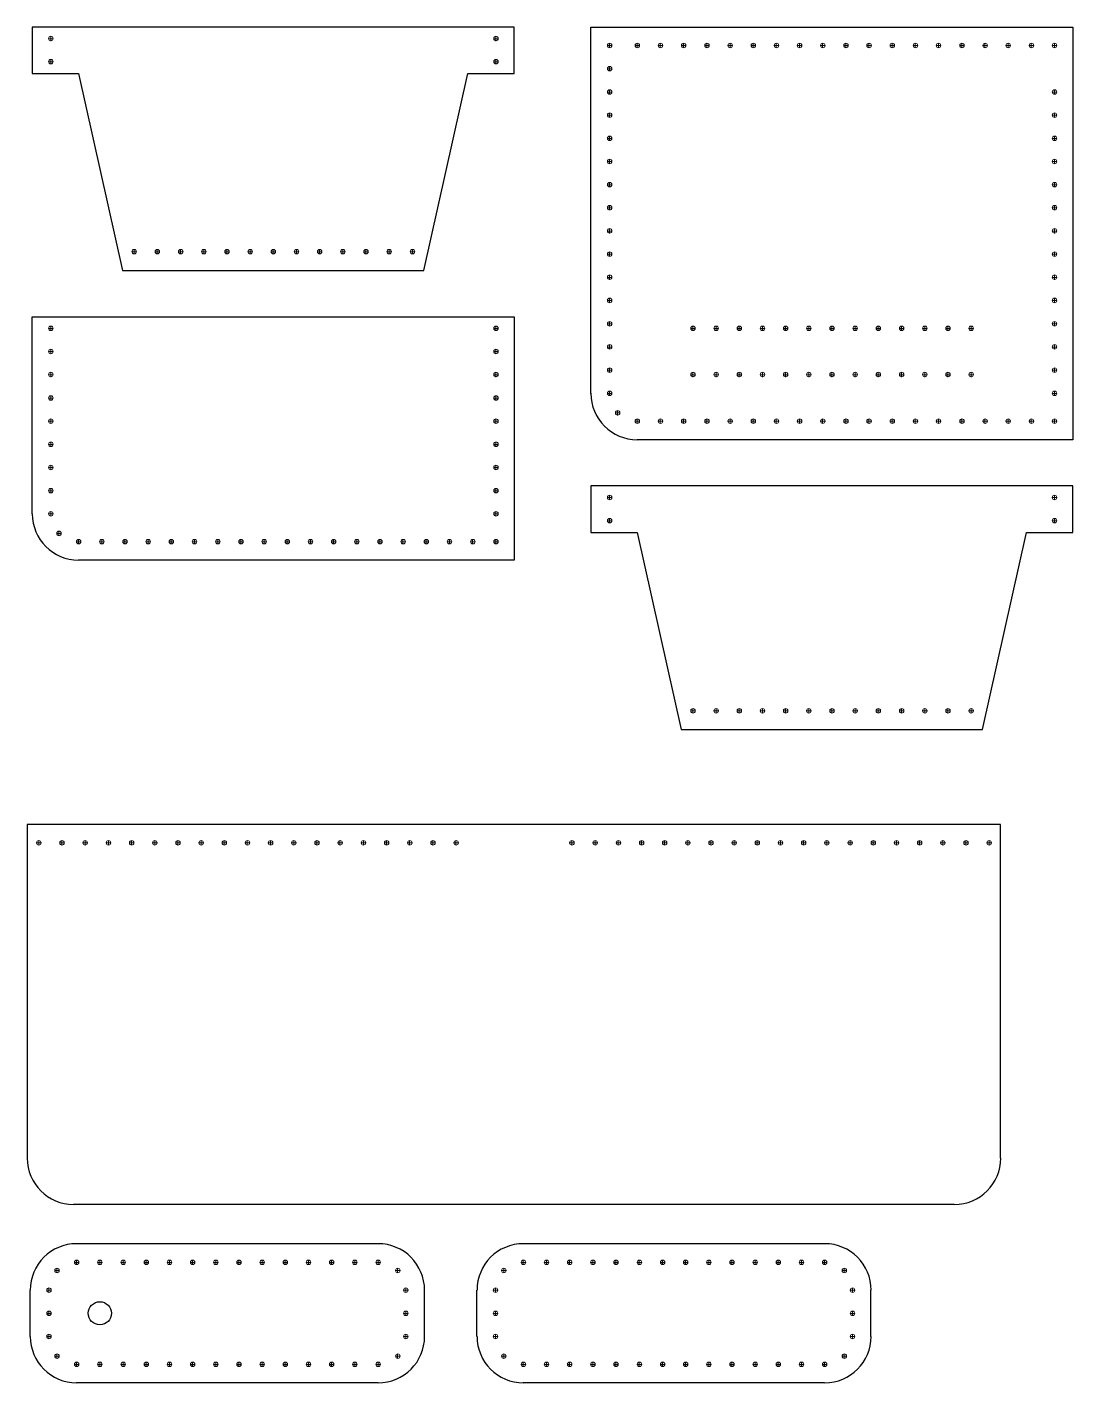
# Model space of a CAD drawing. Header units: millimetres. Extents: x 809 to 1055, y -218 to 437.
# Drawn here: x 823.7 to 1049.2, y -218.4 to 74.1 of the extents above; entities that cross this region are included whole.
import ezdxf

# ---------------------------------------------------------------- set-up
doc = ezdxf.new("R2010")
doc.units = ezdxf.units.MM
doc.layers.add('PDF _Двери', color=1, linetype='Continuous')

msp = doc.modelspace()

# ---------------------------------------------------------------- linework, layer by layer
msp.add_circle((839.35, -203.37), 2.5)
at = {"layer": 'PDF _Двери', "color": 7, "lineweight": 30}
for points in [[(844.24, 21.57), (909.27, 21.57), (918.76, 64.08), (928.75, 64.08), (928.75, 74.07), (824.77, 74.07), (824.77, 64.08), (834.76, 64.08)], [(964.78, -77.41), (1029.77, -77.41), (1039.25, -34.95), (1049.24, -34.95), (1049.24, -24.91), (945.26, -24.91), (945.26, -34.95), (955.25, -34.95)]]:
    msp.add_lwpolyline(points, close=True, dxfattribs=at)
for points in [[(945.26, -4.93), (945.26, 74.07), (1049.24, 74.07), (1049.24, -14.92), (955.25, -14.92)], [(824.77, -30.93), (824.77, 11.58), (928.75, 11.58), (928.75, -40.92), (834.76, -40.92)], [(1033.66, -169.9), (1033.66, -97.93), (823.66, -97.93), (823.66, -169.9)], [(1023.66, -179.89), (833.65, -179.89)], [(899.36, -188.4), (834.33, -188.4)], [(995.68, -188.4), (930.69, -188.4)], [(824.34, -208.39), (824.34, -198.4)], [(909.35, -208.39), (909.35, -198.4)], [(920.7, -208.39), (920.7, -198.4)], [(1005.67, -208.39), (1005.67, -198.4)], [(899.36, -218.38), (834.33, -218.38)], [(995.68, -218.38), (930.69, -218.38)]]:
    msp.add_lwpolyline(points, dxfattribs=at)
at = {"layer": 'PDF _Двери', "lineweight": 20}
for points in [[(829.25, 71.57), (828.24, 71.57)], [(828.75, 71.07), (828.75, 72.08)], [(925.23, 71.57), (924.26, 71.57)], [(924.77, 71.07), (924.77, 72.08)], [(949.28, 69.58), (949.28, 70.6)], [(955.25, 70.6), (955.25, 69.58)], [(960.25, 70.6), (960.25, 69.58)], [(965.24, 70.6), (965.24, 69.58)], [(970.28, 70.6), (970.28, 69.58)], [(975.28, 70.6), (975.28, 69.58)], [(980.27, 70.6), (980.27, 69.58)], [(985.27, 70.6), (985.27, 69.58)], [(990.27, 70.6), (990.27, 69.58)], [(995.26, 70.6), (995.26, 69.58)], [(1000.26, 70.6), (1000.26, 69.58)], [(1005.25, 70.6), (1005.25, 69.58)], [(1010.25, 70.6), (1010.25, 69.58)], [(1015.25, 70.6), (1015.25, 69.58)], [(1020.24, 70.6), (1020.24, 69.58)], [(1025.28, 70.6), (1025.28, 69.58)], [(1030.28, 70.6), (1030.28, 69.58)], [(1035.27, 70.6), (1035.27, 69.58)], [(1040.27, 70.6), (1040.27, 69.58)], [(1045.26, 70.6), (1045.26, 69.58)], [(949.75, 70.09), (948.77, 70.09)], [(954.74, 70.09), (955.76, 70.09)], [(959.78, 70.09), (960.76, 70.09)], [(964.78, 70.09), (965.75, 70.09)], [(969.77, 70.09), (970.75, 70.09)], [(974.77, 70.09), (975.74, 70.09)], [(979.77, 70.09), (980.78, 70.09)], [(984.76, 70.09), (985.78, 70.09)], [(989.76, 70.09), (990.77, 70.09)], [(994.75, 70.09), (995.77, 70.09)], [(999.75, 70.09), (1000.77, 70.09)], [(1004.75, 70.09), (1005.76, 70.09)], [(1009.74, 70.09), (1010.76, 70.09)], [(1014.78, 70.09), (1015.75, 70.09)], [(1019.78, 70.09), (1020.75, 70.09)], [(1024.77, 70.09), (1025.74, 70.09)], [(1029.77, 70.09), (1030.74, 70.09)], [(1034.76, 70.09), (1035.78, 70.09)], [(1039.76, 70.09), (1040.77, 70.09)], [(1044.75, 70.09), (1045.77, 70.09)], [(829.25, 66.58), (828.24, 66.58)], [(828.75, 66.07), (828.75, 67.09)], [(925.23, 66.58), (924.26, 66.58)], [(924.77, 66.07), (924.77, 67.09)], [(949.75, 65.1), (948.77, 65.1)], [(949.28, 64.59), (949.28, 65.56)], [(949.75, 60.06), (948.77, 60.06)], [(949.28, 59.59), (949.28, 60.57)], [(1045.77, 60.06), (1044.75, 60.06)], [(1045.26, 59.59), (1045.26, 60.57)], [(949.28, 54.6), (949.28, 55.57)], [(1045.26, 54.6), (1045.26, 55.57)], [(949.75, 55.06), (948.77, 55.06)], [(1045.77, 55.06), (1044.75, 55.06)], [(949.75, 50.07), (948.77, 50.07)], [(949.28, 49.56), (949.28, 50.57)], [(1045.77, 50.07), (1044.75, 50.07)], [(1045.26, 49.56), (1045.26, 50.57)], [(949.75, 45.07), (948.77, 45.07)], [(949.28, 44.56), (949.28, 45.58)], [(1045.77, 45.07), (1044.75, 45.07)], [(1045.26, 44.56), (1045.26, 45.58)], [(949.75, 40.07), (948.77, 40.07)], [(949.28, 39.57), (949.28, 40.58)], [(1045.77, 40.07), (1044.75, 40.07)], [(1045.26, 39.57), (1045.26, 40.58)], [(949.28, 34.57), (949.28, 35.59)], [(1045.26, 34.57), (1045.26, 35.59)], [(949.75, 35.08), (948.77, 35.08)], [(1045.77, 35.08), (1044.75, 35.08)], [(949.75, 30.08), (948.77, 30.08)], [(949.28, 29.58), (949.28, 30.59)], [(1045.77, 30.08), (1044.75, 30.08)], [(1045.26, 29.58), (1045.26, 30.59)], [(847.25, 25.6), (846.27, 25.6)], [(846.74, 26.06), (846.74, 25.09)], [(852.24, 25.6), (851.27, 25.6)], [(851.74, 26.06), (851.74, 25.09)], [(857.24, 25.6), (856.27, 25.6)], [(856.77, 26.06), (856.77, 25.09)], [(862.24, 25.6), (861.26, 25.6)], [(861.77, 26.06), (861.77, 25.09)], [(867.27, 25.6), (866.26, 25.6)], [(866.77, 26.06), (866.77, 25.09)], [(872.27, 25.6), (871.25, 25.6)], [(871.76, 26.06), (871.76, 25.09)], [(876.25, 25.6), (877.27, 25.6)], [(876.76, 26.06), (876.76, 25.09)], [(881.25, 25.6), (882.26, 25.6)], [(881.75, 26.06), (881.75, 25.09)], [(886.24, 25.6), (887.26, 25.6)], [(886.75, 26.06), (886.75, 25.09)], [(891.24, 25.6), (892.25, 25.6)], [(891.75, 26.06), (891.75, 25.09)], [(896.28, 25.6), (897.25, 25.6)], [(896.74, 26.06), (896.74, 25.09)], [(901.27, 25.6), (902.25, 25.6)], [(901.74, 26.06), (901.74, 25.09)], [(906.27, 25.6), (907.24, 25.6)], [(906.78, 26.06), (906.78, 25.09)], [(949.75, 25.09), (948.77, 25.09)], [(949.28, 24.58), (949.28, 25.6)], [(1045.77, 25.09), (1044.75, 25.09)], [(1045.26, 24.58), (1045.26, 25.6)], [(949.28, 19.58), (949.28, 20.56)], [(1045.26, 19.58), (1045.26, 20.56)], [(949.75, 20.09), (948.77, 20.09)], [(1045.77, 20.09), (1044.75, 20.09)], [(949.75, 15.1), (948.77, 15.1)], [(949.28, 14.59), (949.28, 15.56)], [(1045.77, 15.1), (1044.75, 15.1)], [(1045.26, 14.59), (1045.26, 15.56)], [(829.25, 9.08), (828.24, 9.08)], [(828.75, 8.58), (828.75, 9.59)], [(925.23, 9.08), (924.26, 9.08)], [(924.77, 8.58), (924.77, 9.59)], [(949.75, 10.06), (948.77, 10.06)], [(949.28, 9.59), (949.28, 10.57)], [(967.78, 9.08), (966.77, 9.08)], [(967.28, 9.59), (967.28, 8.58)], [(972.78, 9.08), (971.76, 9.08)], [(972.27, 9.59), (972.27, 8.58)], [(977.78, 9.08), (976.76, 9.08)], [(977.27, 9.59), (977.27, 8.58)], [(982.77, 9.08), (981.76, 9.08)], [(982.26, 9.59), (982.26, 8.58)], [(987.77, 9.08), (986.75, 9.08)], [(987.26, 9.59), (987.26, 8.58)], [(992.76, 9.08), (991.75, 9.08)], [(992.26, 9.59), (992.26, 8.58)], [(996.74, 9.08), (997.76, 9.08)], [(997.25, 9.59), (997.25, 8.58)], [(1001.78, 9.08), (1002.76, 9.08)], [(1002.25, 9.59), (1002.25, 8.58)], [(1006.78, 9.08), (1007.75, 9.08)], [(1007.24, 9.59), (1007.24, 8.58)], [(1011.77, 9.08), (1012.75, 9.08)], [(1012.28, 9.59), (1012.28, 8.58)], [(1016.77, 9.08), (1017.74, 9.08)], [(1017.28, 9.59), (1017.28, 8.58)], [(1021.77, 9.08), (1022.78, 9.08)], [(1022.27, 9.59), (1022.27, 8.58)], [(1026.76, 9.08), (1027.78, 9.08)], [(1027.27, 9.59), (1027.27, 8.58)], [(1045.77, 10.06), (1044.75, 10.06)], [(1045.26, 9.59), (1045.26, 10.57)], [(829.25, 4.09), (828.24, 4.09)], [(828.75, 3.58), (828.75, 4.6)], [(925.23, 4.09), (924.26, 4.09)], [(924.77, 3.58), (924.77, 4.6)], [(949.75, 5.06), (948.77, 5.06)], [(949.28, 4.6), (949.28, 5.57)], [(1045.77, 5.06), (1044.75, 5.06)], [(1045.26, 4.6), (1045.26, 5.57)], [(949.75, 0.07), (948.77, 0.07)], [(949.28, -0.44), (949.28, 0.57)], [(1045.77, 0.07), (1044.75, 0.07)], [(1045.26, -0.44), (1045.26, 0.57)], [(829.25, -0.91), (828.24, -0.91)], [(828.75, -1.42), (828.75, -0.44)], [(925.23, -0.91), (924.26, -0.91)], [(924.77, -1.42), (924.77, -0.44)], [(967.78, -0.91), (966.77, -0.91)], [(967.28, -0.44), (967.28, -1.42)], [(972.78, -0.91), (971.76, -0.91)], [(972.27, -0.44), (972.27, -1.42)], [(977.78, -0.91), (976.76, -0.91)], [(977.27, -0.44), (977.27, -1.42)], [(982.77, -0.91), (981.76, -0.91)], [(982.26, -0.44), (982.26, -1.42)], [(987.77, -0.91), (986.75, -0.91)], [(987.26, -0.44), (987.26, -1.42)], [(992.76, -0.91), (991.75, -0.91)], [(992.26, -0.44), (992.26, -1.42)], [(996.74, -0.91), (997.76, -0.91)], [(997.25, -0.44), (997.25, -1.42)], [(1001.78, -0.91), (1002.76, -0.91)], [(1002.25, -0.44), (1002.25, -1.42)], [(1006.78, -0.91), (1007.75, -0.91)], [(1007.24, -0.44), (1007.24, -1.42)], [(1011.77, -0.91), (1012.75, -0.91)], [(1012.28, -0.44), (1012.28, -1.42)], [(1016.77, -0.91), (1017.74, -0.91)], [(1017.28, -0.44), (1017.28, -1.42)], [(1021.77, -0.91), (1022.78, -0.91)], [(1022.27, -0.44), (1022.27, -1.42)], [(1026.76, -0.91), (1027.78, -0.91)], [(1027.27, -0.44), (1027.27, -1.42)], [(828.75, -6.41), (828.75, -5.44)], [(924.77, -6.41), (924.77, -5.44)], [(949.75, -4.93), (948.77, -4.93)], [(949.28, -4.42), (949.28, -5.44)], [(1045.77, -4.93), (1044.75, -4.93)], [(1045.26, -5.44), (1045.26, -4.42)], [(829.25, -5.95), (828.24, -5.95)], [(925.23, -5.95), (924.26, -5.95)], [(951.02, -8.66), (951.02, -9.67)], [(829.25, -10.94), (828.24, -10.94)], [(828.75, -11.41), (828.75, -10.43)], [(925.23, -10.94), (924.26, -10.94)], [(924.77, -11.41), (924.77, -10.43)], [(951.53, -9.16), (950.51, -9.16)], [(955.76, -10.94), (954.74, -10.94)], [(955.25, -10.43), (955.25, -11.41)], [(959.78, -10.94), (960.76, -10.94)], [(960.25, -10.43), (960.25, -11.41)], [(964.78, -10.94), (965.75, -10.94)], [(965.24, -10.43), (965.24, -11.41)], [(969.77, -10.94), (970.75, -10.94)], [(970.28, -10.43), (970.28, -11.41)], [(974.77, -10.94), (975.74, -10.94)], [(975.28, -10.43), (975.28, -11.41)], [(979.77, -10.94), (980.78, -10.94)], [(980.27, -10.43), (980.27, -11.41)], [(984.76, -10.94), (985.78, -10.94)], [(985.27, -10.43), (985.27, -11.41)], [(989.76, -10.94), (990.77, -10.94)], [(990.27, -10.43), (990.27, -11.41)], [(994.75, -10.94), (995.77, -10.94)], [(995.26, -10.43), (995.26, -11.41)], [(999.75, -10.94), (1000.77, -10.94)], [(1000.26, -10.43), (1000.26, -11.41)], [(1004.75, -10.94), (1005.76, -10.94)], [(1005.25, -10.43), (1005.25, -11.41)], [(1009.74, -10.94), (1010.76, -10.94)], [(1010.25, -10.43), (1010.25, -11.41)], [(1014.78, -10.94), (1015.75, -10.94)], [(1015.25, -10.43), (1015.25, -11.41)], [(1019.78, -10.94), (1020.75, -10.94)], [(1020.24, -10.43), (1020.24, -11.41)], [(1024.77, -10.94), (1025.74, -10.94)], [(1025.28, -10.43), (1025.28, -11.41)], [(1029.77, -10.94), (1030.74, -10.94)], [(1030.28, -10.43), (1030.28, -11.41)], [(1034.76, -10.94), (1035.78, -10.94)], [(1035.27, -10.43), (1035.27, -11.41)], [(1039.76, -10.94), (1040.77, -10.94)], [(1040.27, -10.43), (1040.27, -11.41)], [(1044.75, -10.94), (1045.77, -10.94)], [(1045.26, -10.43), (1045.26, -11.41)], [(829.25, -15.94), (828.24, -15.94)], [(828.75, -16.45), (828.75, -15.43)], [(925.23, -15.94), (924.26, -15.94)], [(924.77, -16.45), (924.77, -15.43)], [(828.75, -21.44), (828.75, -20.43)], [(924.77, -21.44), (924.77, -20.43)], [(829.25, -20.93), (828.24, -20.93)], [(925.23, -20.93), (924.26, -20.93)], [(829.25, -25.93), (828.24, -25.93)], [(828.75, -26.44), (828.75, -25.42)], [(925.23, -25.93), (924.26, -25.93)], [(924.77, -26.44), (924.77, -25.42)], [(949.75, -27.41), (948.77, -27.41)], [(949.28, -27.92), (949.28, -26.95)], [(1045.77, -27.41), (1044.75, -27.41)], [(1045.26, -27.92), (1045.26, -26.95)], [(829.25, -30.93), (828.24, -30.93)], [(828.75, -30.42), (828.75, -31.43)], [(925.23, -30.93), (924.26, -30.93)], [(924.77, -31.43), (924.77, -30.42)], [(949.28, -32.92), (949.28, -31.94)], [(1045.26, -32.92), (1045.26, -31.94)], [(830.52, -34.65), (830.52, -35.67)], [(949.75, -32.41), (948.77, -32.41)], [(1045.77, -32.41), (1044.75, -32.41)], [(831.03, -35.16), (830.02, -35.16)], [(835.27, -36.94), (834.25, -36.94)], [(834.76, -36.43), (834.76, -37.45)], [(839.25, -36.94), (840.26, -36.94)], [(839.75, -36.43), (839.75, -37.45)], [(844.24, -36.94), (845.26, -36.94)], [(844.75, -36.43), (844.75, -37.45)], [(849.24, -36.94), (850.25, -36.94)], [(849.75, -36.43), (849.75, -37.45)], [(854.28, -36.94), (855.25, -36.94)], [(854.74, -36.43), (854.74, -37.45)], [(859.27, -36.94), (860.25, -36.94)], [(859.74, -36.43), (859.74, -37.45)], [(864.27, -36.94), (865.24, -36.94)], [(864.78, -36.43), (864.78, -37.45)], [(869.26, -36.94), (870.24, -36.94)], [(869.77, -36.43), (869.77, -37.45)], [(874.26, -36.94), (875.28, -36.94)], [(874.77, -36.43), (874.77, -37.45)], [(879.26, -36.94), (880.27, -36.94)], [(879.76, -36.43), (879.76, -37.45)], [(884.25, -36.94), (885.27, -36.94)], [(884.76, -36.43), (884.76, -37.45)], [(889.25, -36.94), (890.26, -36.94)], [(889.76, -36.43), (889.76, -37.45)], [(894.24, -36.94), (895.26, -36.94)], [(894.75, -36.43), (894.75, -37.45)], [(899.24, -36.94), (900.26, -36.94)], [(899.75, -36.43), (899.75, -37.45)], [(904.24, -36.94), (905.25, -36.94)], [(904.74, -36.43), (904.74, -37.45)], [(909.27, -36.94), (910.25, -36.94)], [(909.74, -36.43), (909.74, -37.45)], [(914.27, -36.94), (915.24, -36.94)], [(914.74, -36.43), (914.74, -37.45)], [(919.27, -36.94), (920.24, -36.94)], [(919.77, -36.43), (919.77, -37.45)], [(924.26, -36.94), (925.23, -36.94)], [(924.77, -36.43), (924.77, -37.45)], [(967.28, -72.92), (967.28, -73.94)], [(972.27, -72.92), (972.27, -73.94)], [(977.27, -72.92), (977.27, -73.94)], [(982.26, -72.92), (982.26, -73.94)], [(987.26, -72.92), (987.26, -73.94)], [(992.26, -72.92), (992.26, -73.94)], [(997.25, -72.92), (997.25, -73.94)], [(1002.25, -72.92), (1002.25, -73.94)], [(1007.24, -72.92), (1007.24, -73.94)], [(1012.28, -72.92), (1012.28, -73.94)], [(1017.28, -72.92), (1017.28, -73.94)], [(1022.27, -72.92), (1022.27, -73.94)], [(1027.27, -72.92), (1027.27, -73.94)], [(967.78, -73.43), (966.77, -73.43)], [(972.78, -73.43), (971.76, -73.43)], [(977.78, -73.43), (976.76, -73.43)], [(982.77, -73.43), (981.76, -73.43)], [(987.77, -73.43), (986.75, -73.43)], [(992.76, -73.43), (991.75, -73.43)], [(996.74, -73.43), (997.76, -73.43)], [(1001.78, -73.43), (1002.76, -73.43)], [(1006.78, -73.43), (1007.75, -73.43)], [(1011.77, -73.43), (1012.75, -73.43)], [(1016.77, -73.43), (1017.74, -73.43)], [(1021.77, -73.43), (1022.78, -73.43)], [(1026.76, -73.43), (1027.78, -73.43)], [(825.65, -101.91), (826.67, -101.91)], [(826.16, -101.4), (826.16, -102.42)], [(830.69, -101.91), (831.66, -101.91)], [(831.15, -101.4), (831.15, -102.42)], [(835.68, -101.91), (836.66, -101.91)], [(836.15, -101.4), (836.15, -102.42)], [(840.68, -101.91), (841.65, -101.91)], [(841.19, -101.4), (841.19, -102.42)], [(845.68, -101.91), (846.65, -101.91)], [(846.18, -101.4), (846.18, -102.42)], [(850.67, -101.91), (851.69, -101.91)], [(851.18, -101.4), (851.18, -102.42)], [(855.67, -101.91), (856.68, -101.91)], [(856.18, -101.4), (856.18, -102.42)], [(860.66, -101.91), (861.68, -101.91)], [(861.17, -101.4), (861.17, -102.42)], [(865.66, -101.91), (866.68, -101.91)], [(866.17, -101.4), (866.17, -102.42)], [(870.66, -101.91), (871.67, -101.91)], [(871.16, -101.4), (871.16, -102.42)], [(875.65, -101.91), (876.67, -101.91)], [(876.16, -101.4), (876.16, -102.42)], [(880.69, -101.91), (881.66, -101.91)], [(881.16, -101.4), (881.16, -102.42)], [(885.69, -101.91), (886.66, -101.91)], [(886.15, -101.4), (886.15, -102.42)], [(890.68, -101.91), (891.66, -101.91)], [(891.15, -101.4), (891.15, -102.42)], [(895.68, -101.91), (896.65, -101.91)], [(896.19, -101.4), (896.19, -102.42)], [(900.67, -101.91), (901.65, -101.91)], [(901.18, -101.4), (901.18, -102.42)], [(905.67, -101.91), (906.69, -101.91)], [(906.18, -101.4), (906.18, -102.42)], [(910.66, -101.91), (911.68, -101.91)], [(911.17, -101.4), (911.17, -102.42)], [(915.66, -101.91), (916.68, -101.91)], [(916.17, -101.4), (916.17, -102.42)], [(941.66, -101.91), (940.68, -101.91)], [(941.15, -101.4), (941.15, -102.42)], [(946.65, -101.91), (945.68, -101.91)], [(946.19, -101.4), (946.19, -102.42)], [(951.65, -101.91), (950.67, -101.91)], [(951.18, -101.4), (951.18, -102.42)], [(956.69, -101.91), (955.67, -101.91)], [(956.18, -101.4), (956.18, -102.42)], [(961.68, -101.91), (960.67, -101.91)], [(961.17, -101.4), (961.17, -102.42)], [(966.68, -101.91), (965.66, -101.91)], [(966.17, -101.4), (966.17, -102.42)], [(971.67, -101.91), (970.66, -101.91)], [(971.17, -101.4), (971.17, -102.42)], [(976.67, -101.91), (975.65, -101.91)], [(976.16, -101.4), (976.16, -102.42)], [(981.67, -101.91), (980.65, -101.91)], [(981.16, -101.4), (981.16, -102.42)], [(986.66, -101.91), (985.65, -101.91)], [(986.15, -101.4), (986.15, -102.42)], [(991.66, -101.91), (990.68, -101.91)], [(991.15, -101.4), (991.15, -102.42)], [(996.65, -101.91), (995.68, -101.91)], [(996.15, -101.4), (996.15, -102.42)], [(1001.65, -101.91), (1000.68, -101.91)], [(1001.18, -101.4), (1001.18, -102.42)], [(1006.64, -101.91), (1005.67, -101.91)], [(1006.18, -101.4), (1006.18, -102.42)], [(1011.68, -101.91), (1010.67, -101.91)], [(1011.18, -101.4), (1011.18, -102.42)], [(1016.68, -101.91), (1015.66, -101.91)], [(1016.17, -101.4), (1016.17, -102.42)], [(1021.67, -101.91), (1020.66, -101.91)], [(1021.17, -101.4), (1021.17, -102.42)], [(1026.67, -101.91), (1025.65, -101.91)], [(1026.16, -101.4), (1026.16, -102.42)], [(1031.67, -101.91), (1030.65, -101.91)], [(1031.16, -101.4), (1031.16, -102.42)], [(838.86, -192.38), (839.83, -192.38)], [(839.33, -191.88), (839.33, -192.89)], [(843.86, -192.38), (844.83, -192.38)], [(844.36, -191.88), (844.36, -192.89)], [(848.85, -192.38), (849.83, -192.38)], [(849.36, -191.88), (849.36, -192.89)], [(853.85, -192.38), (854.86, -192.38)], [(854.36, -191.88), (854.36, -192.89)], [(858.84, -192.38), (859.86, -192.38)], [(859.35, -191.88), (859.35, -192.89)], [(863.84, -192.38), (864.86, -192.38)], [(864.35, -191.88), (864.35, -192.89)], [(868.84, -192.38), (869.85, -192.38)], [(869.34, -191.88), (869.34, -192.89)], [(873.83, -192.38), (874.85, -192.38)], [(874.34, -191.88), (874.34, -192.89)], [(878.83, -192.38), (879.84, -192.38)], [(879.33, -191.88), (879.33, -192.89)], [(883.82, -192.38), (884.84, -192.38)], [(884.33, -191.88), (884.33, -192.89)], [(888.86, -192.38), (889.83, -192.38)], [(889.33, -191.88), (889.33, -192.89)], [(893.86, -192.38), (894.83, -192.38)], [(894.32, -191.88), (894.32, -192.89)], [(898.85, -192.38), (899.83, -192.38)], [(899.36, -191.88), (899.36, -192.89)], [(935.18, -192.38), (936.19, -192.38)], [(935.69, -191.88), (935.69, -192.89)], [(940.17, -192.38), (941.19, -192.38)], [(940.68, -191.88), (940.68, -192.89)], [(945.21, -192.38), (946.19, -192.38)], [(945.68, -191.88), (945.68, -192.89)], [(950.21, -192.38), (951.18, -192.38)], [(950.67, -191.88), (950.67, -192.89)], [(955.2, -192.38), (956.18, -192.38)], [(955.71, -191.88), (955.71, -192.89)], [(960.2, -192.38), (961.17, -192.38)], [(960.71, -191.88), (960.71, -192.89)], [(965.2, -192.38), (966.21, -192.38)], [(965.7, -191.88), (965.7, -192.89)], [(970.19, -192.38), (971.21, -192.38)], [(970.7, -191.88), (970.7, -192.89)], [(975.19, -192.38), (976.2, -192.38)], [(975.7, -191.88), (975.7, -192.89)], [(980.18, -192.38), (981.2, -192.38)], [(980.69, -191.88), (980.69, -192.89)], [(985.18, -192.38), (986.2, -192.38)], [(985.69, -191.88), (985.69, -192.89)], [(990.18, -192.38), (991.19, -192.38)], [(990.68, -191.88), (990.68, -192.89)], [(995.17, -192.38), (996.19, -192.38)], [(995.68, -191.88), (995.68, -192.89)], [(830.6, -194.16), (829.59, -194.16)], [(830.1, -194.67), (830.1, -193.65)], [(903.09, -194.16), (904.1, -194.16)], [(903.59, -194.67), (903.59, -193.65)], [(926.96, -194.16), (925.95, -194.16)], [(926.46, -194.67), (926.46, -193.65)], [(999.45, -194.16), (1000.42, -194.16)], [(999.91, -194.67), (999.91, -193.65)], [(828.83, -198.4), (827.85, -198.4)], [(828.36, -198.9), (828.36, -197.89)], [(904.82, -198.4), (905.84, -198.4)], [(905.33, -198.9), (905.33, -197.89)], [(925.19, -198.4), (924.21, -198.4)], [(924.68, -198.9), (924.68, -197.89)], [(1001.18, -198.4), (1002.2, -198.4)], [(1001.69, -198.9), (1001.69, -197.89)], [(828.83, -203.39), (827.85, -203.39)], [(828.36, -203.9), (828.36, -202.88)], [(904.82, -203.39), (905.84, -203.39)], [(905.33, -203.9), (905.33, -202.88)], [(925.19, -203.39), (924.21, -203.39)], [(924.68, -203.9), (924.68, -202.88)], [(1001.18, -203.39), (1002.2, -203.39)], [(1001.69, -203.9), (1001.69, -202.88)], [(828.83, -208.39), (827.85, -208.39)], [(828.36, -207.88), (828.36, -208.9)], [(904.82, -208.39), (905.84, -208.39)], [(905.33, -207.88), (905.33, -208.9)], [(925.19, -208.39), (924.21, -208.39)], [(924.68, -207.88), (924.68, -208.9)], [(1001.18, -208.39), (1002.2, -208.39)], [(1001.69, -207.88), (1001.69, -208.9)], [(830.6, -212.62), (829.59, -212.62)], [(830.1, -212.16), (830.1, -213.13)], [(903.09, -212.62), (904.1, -212.62)], [(903.59, -212.16), (903.59, -213.13)], [(926.96, -212.62), (925.95, -212.62)], [(926.46, -212.16), (926.46, -213.13)], [(999.45, -212.62), (1000.42, -212.62)], [(999.91, -212.16), (999.91, -213.13)], [(838.86, -214.4), (839.83, -214.4)], [(839.33, -214.91), (839.33, -213.89)], [(843.86, -214.4), (844.83, -214.4)], [(844.36, -214.91), (844.36, -213.89)], [(848.85, -214.4), (849.83, -214.4)], [(849.36, -214.91), (849.36, -213.89)], [(853.85, -214.4), (854.86, -214.4)], [(854.36, -214.91), (854.36, -213.89)], [(858.84, -214.4), (859.86, -214.4)], [(859.35, -214.91), (859.35, -213.89)], [(863.84, -214.4), (864.86, -214.4)], [(864.35, -214.91), (864.35, -213.89)], [(868.84, -214.4), (869.85, -214.4)], [(869.34, -214.91), (869.34, -213.89)], [(873.83, -214.4), (874.85, -214.4)], [(874.34, -214.91), (874.34, -213.89)], [(878.83, -214.4), (879.84, -214.4)], [(879.33, -214.91), (879.33, -213.89)], [(883.82, -214.4), (884.84, -214.4)], [(884.33, -214.91), (884.33, -213.89)], [(888.86, -214.4), (889.83, -214.4)], [(889.33, -214.91), (889.33, -213.89)], [(893.86, -214.4), (894.83, -214.4)], [(894.32, -214.91), (894.32, -213.89)], [(935.18, -214.4), (936.19, -214.4)], [(935.69, -214.91), (935.69, -213.89)], [(940.17, -214.4), (941.19, -214.4)], [(940.68, -214.91), (940.68, -213.89)], [(945.21, -214.4), (946.19, -214.4)], [(945.68, -214.91), (945.68, -213.89)], [(950.21, -214.4), (951.18, -214.4)], [(950.67, -214.91), (950.67, -213.89)], [(955.2, -214.4), (956.18, -214.4)], [(955.71, -214.91), (955.71, -213.89)], [(960.2, -214.4), (961.17, -214.4)], [(960.71, -214.91), (960.71, -213.89)], [(965.2, -214.4), (966.21, -214.4)], [(965.7, -214.91), (965.7, -213.89)], [(970.19, -214.4), (971.21, -214.4)], [(970.7, -214.91), (970.7, -213.89)], [(975.19, -214.4), (976.2, -214.4)], [(975.7, -214.91), (975.7, -213.89)], [(980.18, -214.4), (981.2, -214.4)], [(980.69, -214.91), (980.69, -213.89)], [(985.18, -214.4), (986.2, -214.4)], [(985.69, -214.91), (985.69, -213.89)], [(990.18, -214.4), (991.19, -214.4)], [(990.68, -214.91), (990.68, -213.89)]]:
    msp.add_lwpolyline(points, dxfattribs=at)
for points in [[(833.86, -192.38), (834.84, -192.38)], [(834.33, -191.88), (834.33, -192.89)], [(930.18, -192.38), (931.2, -192.38)], [(930.69, -191.88), (930.69, -192.89)], [(833.86, -214.4), (834.84, -214.4)], [(834.33, -214.91), (834.33, -213.89)], [(899.83, -214.4), (898.85, -214.4)], [(899.36, -214.91), (899.36, -213.89)], [(930.18, -214.4), (931.2, -214.4)], [(930.69, -214.91), (930.69, -213.89)], [(996.19, -214.4), (995.17, -214.4)], [(995.68, -214.91), (995.68, -213.89)]]:
    msp.add_lwpolyline(points, close=True, dxfattribs=at)
for centre in [(828.77, 71.6), (924.8, 71.6), (949.31, 70.12), (955.28, 70.12), (960.28, 70.12), (965.27, 70.12), (970.31, 70.12), (975.31, 70.12), (980.3, 70.12), (985.3, 70.12), (990.29, 70.12), (995.29, 70.12), (1000.29, 70.12), (1005.28, 70.12), (1010.28, 70.12), (1015.28, 70.12), (1020.27, 70.12), (1025.31, 70.12), (1030.31, 70.12), (1035.3, 70.12), (1040.3, 70.12), (1045.29, 70.12), (828.77, 66.61), (924.8, 66.61), (949.31, 65.12), (949.31, 60.09), (1045.29, 60.09), (949.31, 55.09), (1045.29, 55.09), (949.31, 50.09), (1045.29, 50.09), (949.31, 45.1), (1045.29, 45.1), (949.31, 40.1), (1045.29, 40.1), (949.31, 35.11), (1045.29, 35.11), (949.31, 30.11), (1045.29, 30.11), (846.76, 25.62), (851.76, 25.62), (856.8, 25.62), (861.79, 25.62), (866.79, 25.62), (871.79, 25.62), (876.78, 25.62), (881.78, 25.62), (886.77, 25.62), (891.77, 25.62), (896.77, 25.62), (901.76, 25.62), (906.8, 25.62), (949.31, 25.11), (1045.29, 25.11), (949.31, 20.12), (1045.29, 20.12), (949.31, 15.12), (1045.29, 15.12), (828.77, 9.11), (924.8, 9.11), (949.31, 10.08), (967.3, 9.11), (972.3, 9.11), (977.3, 9.11), (982.29, 9.11), (987.29, 9.11), (992.28, 9.11), (997.28, 9.11), (1002.28, 9.11), (1007.27, 9.11), (1012.31, 9.11), (1017.31, 9.11), (1022.3, 9.11), (1027.3, 9.11), (1045.29, 10.08), (828.77, 4.11), (924.8, 4.11), (949.31, 5.09), (1045.29, 5.09), (949.31, 0.09), (1045.29, 0.09), (828.77, -0.88), (924.8, -0.88), (967.3, -0.88), (972.3, -0.88), (977.3, -0.88), (982.29, -0.88), (987.29, -0.88), (992.28, -0.88), (997.28, -0.88), (1002.28, -0.88), (1007.27, -0.88), (1012.31, -0.88), (1017.31, -0.88), (1022.3, -0.88), (1027.3, -0.88), (828.77, -5.92), (924.8, -5.92), (949.31, -4.91), (1045.29, -4.91), (951.05, -9.14), (828.77, -10.92), (924.8, -10.92), (955.28, -10.92), (960.28, -10.92), (965.27, -10.92), (970.31, -10.92), (975.31, -10.92), (980.3, -10.92), (985.3, -10.92), (990.29, -10.92), (995.29, -10.92), (1000.29, -10.92), (1005.28, -10.92), (1010.28, -10.92), (1015.28, -10.92), (1020.27, -10.92), (1025.31, -10.92), (1030.31, -10.92), (1035.3, -10.92), (1040.3, -10.92), (1045.29, -10.92), (828.77, -15.91), (924.8, -15.91), (828.77, -20.91), (924.8, -20.91), (828.77, -25.91), (924.8, -25.91), (949.31, -27.39), (1045.29, -27.39), (828.77, -30.9), (924.8, -30.9), (949.31, -32.38), (1045.29, -32.38), (830.55, -35.14), (834.78, -36.91), (839.78, -36.91), (844.77, -36.91), (849.77, -36.91), (854.77, -36.91), (859.76, -36.91), (864.8, -36.91), (869.8, -36.91), (874.79, -36.91), (879.79, -36.91), (884.78, -36.91), (889.78, -36.91), (894.78, -36.91), (899.77, -36.91), (904.77, -36.91), (909.77, -36.91), (914.76, -36.91), (919.8, -36.91), (924.8, -36.91), (967.3, -73.41), (972.3, -73.41), (977.3, -73.41), (982.29, -73.41), (987.29, -73.41), (992.28, -73.41), (997.28, -73.41), (1002.28, -73.41), (1007.27, -73.41), (1012.31, -73.41), (1017.31, -73.41), (1022.3, -73.41), (1027.3, -73.41), (826.18, -101.88), (831.18, -101.88), (836.17, -101.88), (841.21, -101.88), (846.21, -101.88), (851.2, -101.88), (856.2, -101.88), (861.2, -101.88), (866.19, -101.88), (871.19, -101.88), (876.18, -101.88), (881.18, -101.88), (886.18, -101.88), (891.17, -101.88), (896.21, -101.88), (901.21, -101.88), (906.2, -101.88), (911.2, -101.88), (916.2, -101.88), (941.18, -101.88), (946.21, -101.88), (951.21, -101.88), (956.21, -101.88), (961.2, -101.88), (966.2, -101.88), (971.19, -101.88), (976.19, -101.88), (981.19, -101.88), (986.18, -101.88), (991.18, -101.88), (996.17, -101.88), (1001.21, -101.88), (1006.21, -101.88), (1011.21, -101.88), (1016.2, -101.88), (1021.2, -101.88), (1026.19, -101.88), (1031.19, -101.88), (834.35, -192.36), (834.35, -192.36), (839.35, -192.36), (844.39, -192.36), (849.38, -192.36), (854.38, -192.36), (859.38, -192.36), (864.37, -192.36), (869.37, -192.36), (874.36, -192.36), (879.36, -192.36), (884.36, -192.36), (889.35, -192.36), (894.35, -192.36), (899.39, -192.36), (930.72, -192.36), (930.72, -192.36), (935.71, -192.36), (940.71, -192.36), (945.71, -192.36), (950.7, -192.36), (955.74, -192.36), (960.74, -192.36), (965.73, -192.36), (970.73, -192.36), (975.72, -192.36), (980.72, -192.36), (985.72, -192.36), (990.71, -192.36), (995.71, -192.36), (830.12, -194.14), (903.62, -194.14), (926.48, -194.14), (999.94, -194.14), (828.38, -198.37), (905.36, -198.37), (924.71, -198.37), (1001.72, -198.37), (828.38, -203.37), (905.36, -203.37), (924.71, -203.37), (1001.72, -203.37), (828.38, -208.36), (905.36, -208.36), (924.71, -208.36), (1001.72, -208.36), (830.12, -212.6), (903.62, -212.6), (926.48, -212.6), (999.94, -212.6), (834.35, -214.38), (834.35, -214.38), (839.35, -214.38), (844.39, -214.38), (849.38, -214.38), (854.38, -214.38), (859.38, -214.38), (864.37, -214.38), (869.37, -214.38), (874.36, -214.38), (879.36, -214.38), (884.36, -214.38), (889.35, -214.38), (894.35, -214.38), (899.39, -214.38), (899.39, -214.38), (930.72, -214.38), (930.72, -214.38), (935.71, -214.38), (940.71, -214.38), (945.71, -214.38), (950.7, -214.38), (955.74, -214.38), (960.74, -214.38), (965.73, -214.38), (970.73, -214.38), (975.72, -214.38), (980.72, -214.38), (985.72, -214.38), (990.71, -214.38), (995.71, -214.38), (995.71, -214.38)]:
    msp.add_circle(centre, 0.487, dxfattribs=at)
at = {"layer": 'PDF _Двери', "color": 7, "lineweight": 30}
for centre, start, end in [((955.28, -4.91), 180, 270), ((834.78, -30.9), 180, 270), ((833.68, -169.88), 180, 270), ((1023.7, -169.88), 270, 360), ((834.35, -198.37), 90, 180), ((899.39, -198.37), 0.0055, 90), ((930.72, -198.37), 90, 180), ((995.71, -198.37), 0.0055, 90), ((834.35, -208.36), 180, 270), ((899.39, -208.36), 270, 360), ((930.72, -208.36), 180, 270), ((995.71, -208.36), 270, 360)]:
    msp.add_arc(centre, 10.01, start, end, dxfattribs=at)

doc.saveas('drawing.dxf')
